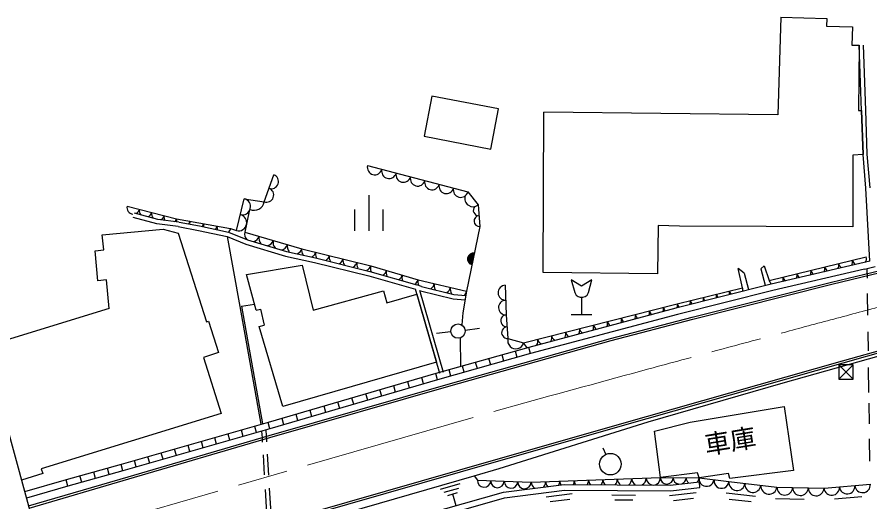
# Model space of a CAD drawing. Units: millimetres, scale not verified. Extents: x 40000 to 680000, y 20000 to 380000.
# Drawn here: x 70155 to 129551, y 263601 to 297359 of the extents above; entities that cross this region are included whole.
import ezdxf
from ezdxf.enums import TextEntityAlignment as Align

# ---------------------------------------------------------------- set-up
doc = ezdxf.new("R2010")
doc.units = ezdxf.units.MM
doc.header["$LTSCALE"] = 1000
doc.linetypes.add('CHAIN', pattern=[18.5, 12, -1.5, 3.5, -1.5])
for name, color, linetype, lineweight in [('M-BGD', 7, 'Continuous', 25), ('M-BMK', 2, 'CHAIN', 13), ('M-BMK-SRVR', 3, 'Continuous', 25)]:
    doc.layers.add(name, color=color, linetype=linetype, lineweight=lineweight)
doc.styles.add('ＭＳ ゴシック', font='')
doc.styles.get('ＭＳ ゴシック').set_extended_font_data('MS Gothic')

msp = doc.modelspace()

# ---------------------------------------------------------------- linework, layer by layer
at = {"layer": 'M-BGD'}
for p, q in [((123349, 297359), (123141, 290549)), ((123349, 297359), (126547, 297262)), ((126547, 297262), (126531, 296732)), ((126531, 296732), (128330, 296677)), ((128330, 296677), (128291, 295396)), ((128291, 295396), (128791, 295393)), ((128791, 295393), (128764, 290854)), ((128964, 290861), (128791, 295393)), ((129263, 290873), (129091, 295404)), ((99050, 291856), (98513, 289057)), ((103691, 290965), (99050, 291856)), ((103154, 288167), (103691, 290965)), ((106800, 279573), (106843, 290741)), ((123141, 290549), (106843, 290741)), ((128764, 290854), (128964, 290861)), ((128964, 290861), (129069, 287800)), ((129069, 287800), (128964, 290861)), ((129369, 287810), (129263, 290871)), ((98513, 289057), (103154, 288167)), ((129069, 287800), (128365, 287736)), ((128365, 287736), (128370, 282761)), ((129264, 285444), (129069, 287800)), ((129563, 285469), (129368, 287824)), ((94565, 287025), (101551, 285192)), ((87362, 284497), (88033, 286379)), ((101551, 285192), (102278, 284277)), ((129548, 280359), (129264, 285444)), ((85440, 282490), (85979, 284715)), ((85979, 284715), (87362, 284497)), ((94648, 284965), (94648, 282465)), ((77824, 284191), (81258, 283314)), ((93648, 283965), (93648, 282465)), ((95648, 282465), (95648, 283965)), ((102278, 284277), (102381, 282776)), ((79898, 282952), (78240, 283396)), ((79959, 283267), (78323, 283705)), ((86319, 283840), (86018, 282388)), ((81386, 282771), (79898, 282952)), ((81424, 283089), (79959, 283267)), ((81258, 283314), (85028, 282641)), ((81386, 282771), (82793, 282506)), ((81445, 283086), (82857, 282820)), ((82857, 282820), (84879, 282380)), ((102381, 282776), (101466, 278264)), ((114814, 282836), (114754, 279479)), ((116297, 282797), (114814, 282836)), ((128370, 282761), (116297, 282797)), ((76092, 282195), (80323, 282596)), ((76191, 281149), (76092, 282195)), ((80323, 282596), (81382, 282302)), ((81382, 282302), (83340, 276132)), ((82793, 282506), (84783, 282073)), ((82793, 282506), (84783, 282073)), ((84879, 282380), (86199, 281838)), ((85028, 282641), (85440, 282490)), ((86018, 282388), (89988, 281225)), ((84783, 282073), (86092, 281536)), ((84783, 282073), (85658, 277201)), ((86199, 281838), (88920, 281027)), ((75594, 281093), (76191, 281149)), ((75792, 279002), (75594, 281093)), ((86092, 281536), (88841, 280717)), ((88920, 281027), (90936, 280591)), ((89988, 281225), (94781, 280050)), ((126865, 278912), (135595, 281011)), ((88841, 280717), (90864, 280279)), ((90936, 280591), (94732, 279650)), ((122540, 279023), (129294, 280668)), ((129548, 280359), (122681, 278755)), ((126901, 278766), (135631, 280866)), ((86124, 279438), (90014, 280091)), ((90014, 280091), (90786, 276961)), ((90864, 280279), (94650, 279341)), ((94781, 280050), (98086, 279069)), ((120801, 279521), (120385, 279865)), ((120679, 278503), (120385, 279865)), ((122178, 280034), (121962, 279825)), ((121962, 279825), (122259, 278689)), ((122178, 280034), (122540, 279023)), ((129162, 279807), (122786, 278318)), ((129162, 279807), (129922, 279996)), ((129378, 279188), (129369, 279858)), ((86811, 276949), (86124, 279438)), ((94650, 279341), (97907, 278409)), ((94732, 279650), (97995, 278717)), ((114754, 279479), (106800, 279573)), ((120801, 279521), (121098, 278385)), ((76389, 279059), (75792, 279002)), ((76578, 277068), (76389, 279059)), ((98325, 278593), (97995, 278717)), ((98086, 279069), (101466, 278264)), ((98325, 278593), (100578, 278040)), ((104155, 278682), (104218, 276619)), ((108751, 279057), (108991, 278193)), ((109471, 278625), (108751, 279057)), ((110191, 279057), (109471, 278625)), ((109951, 278193), (110191, 279057)), ((122681, 278755), (116039, 277095)), ((117172, 276465), (126865, 278912)), ((117210, 276319), (126901, 278766)), ((90786, 276961), (95666, 278298)), ((95666, 278298), (95900, 277470)), ((95900, 277470), (97992, 278055)), ((99592, 272545), (97907, 278409)), ((97992, 278055), (99361, 273328)), ((99851, 272619), (98216, 278311)), ((98253, 278302), (100531, 277743)), ((100578, 278040), (101417, 277981)), ((101466, 278264), (101210, 276771)), ((108991, 278193), (109087, 278001)), ((109087, 278001), (109231, 277905)), ((109711, 277905), (109855, 278001)), ((109855, 278001), (109951, 278193)), ((116129, 277398), (120679, 278503)), ((122786, 278318), (116152, 276660)), ((129411, 276611), (129392, 278104)), ((100531, 277743), (101366, 277683)), ((105435, 274677), (116129, 277398)), ((109231, 277905), (109375, 277857)), ((109375, 277857), (109567, 277857)), ((109471, 277857), (109471, 276657)), ((109567, 277857), (109711, 277905)), ((76578, 277068), (67921, 274405)), ((85658, 277201), (87127, 269008)), ((85786, 277224), (87255, 269031)), ((85787, 277220), (86695, 277371)), ((86811, 276949), (87100, 277029)), ((87100, 277029), (87371, 275911)), ((116039, 277095), (105800, 274359)), ((101210, 276771), (101122, 275923)), ((104218, 276619), (104344, 274980)), ((116152, 276660), (105916, 273924)), ((108751, 276657), (110191, 276657)), ((111483, 274984), (117172, 276465)), ((111522, 274840), (117210, 276319)), ((138372, 276450), (127616, 273402)), ((138413, 276306), (127657, 273258)), ((83340, 276132), (83483, 276178)), ((83483, 276178), (84180, 274000)), ((87026, 275809), (87371, 275911)), ((88661, 270255), (87026, 275809)), ((101358, 275561), (102350, 275693)), ((100366, 275442), (99371, 275337)), ((101012, 275018), (101037, 273023)), ((123507, 271887), (136093, 275424)), ((129444, 274120), (129427, 275455)), ((100182, 271803), (111483, 274984)), ((100223, 271658), (111522, 274840)), ((104344, 274980), (105435, 274677)), ((84180, 274000), (83144, 273667)), ((105795, 274357), (99315, 272539)), ((105916, 273924), (99439, 272106)), ((104065, 273405), (103944, 273838)), ((104991, 273664), (104869, 274098)), ((105916, 273924), (105795, 274357)), ((83144, 273667), (84362, 269764)), ((99361, 273328), (88661, 270255)), ((102215, 272885), (102093, 273319)), ((103140, 273145), (103018, 273578)), ((127616, 273402), (113966, 269534)), ((127657, 273258), (114007, 269389)), ((100364, 272366), (100242, 272799)), ((101289, 272626), (101168, 273059)), ((128387, 273154), (127387, 273154)), ((127387, 273154), (127387, 272154)), ((128387, 273154), (127387, 272154)), ((127387, 273154), (128387, 272154)), ((128387, 272154), (128387, 273154)), ((129482, 271216), (129459, 272959)), ((99315, 272539), (87642, 269125)), ((99439, 272106), (87767, 268693)), ((98466, 271822), (98340, 272254)), ((99439, 272106), (99312, 272538)), ((99439, 272106), (99317, 272540)), ((127387, 272154), (128387, 272154)), ((87722, 268220), (100182, 271803)), ((87763, 268076), (100223, 271658)), ((96521, 271253), (96395, 271685)), ((97494, 271537), (97367, 271969)), ((114114, 269172), (123507, 271887)), ((94576, 270684), (94450, 271116)), ((95549, 270969), (95422, 271400)), ((91659, 269831), (91532, 270263)), ((92631, 270115), (92505, 270547)), ((93604, 270400), (93477, 270832)), ((129511, 269034), (129492, 270468)), ((84362, 269764), (71841, 265913)), ((89714, 269262), (89587, 269694)), ((90686, 269546), (90560, 269978)), ((117032, 269163), (123569, 270238)), ((123569, 270238), (124228, 265797)), ((87642, 269125), (77407, 266211)), ((87769, 268693), (87642, 269125)), ((87766, 268692), (87642, 269125)), ((88741, 268978), (88615, 269409)), ((113966, 269534), (103476, 266527)), ((114007, 269389), (103517, 266383)), ((103734, 265930), (114114, 269172)), ((114538, 268520), (117032, 269163)), ((87767, 268693), (77530, 265778)), ((85905, 268162), (85782, 268595)), ((86835, 268427), (86712, 268860)), ((87190, 268528), (87217, 268071)), ((87486, 268612), (87534, 267775)), ((114959, 265291), (114538, 268520)), ((77889, 265347), (87722, 268220)), ((77931, 265203), (87763, 268076)), ((84044, 267633), (83921, 268065)), ((84974, 267898), (84851, 268330)), ((87216, 268081), (87234, 267769)), ((129545, 266443), (129525, 267985)), ((82183, 267103), (82060, 267536)), ((83113, 267368), (82990, 267801)), ((110958, 267369), (111165, 266913)), ((79391, 266308), (79268, 266741)), ((80322, 266573), (80199, 267006)), ((81252, 266838), (81129, 267271)), ((87286, 266881), (87366, 265495)), ((87584, 266919), (87669, 265462)), ((77407, 266211), (73580, 265139)), ((77531, 265778), (77407, 266211)), ((77529, 265778), (77407, 266211)), ((78461, 266043), (78338, 266476)), ((103476, 266527), (90622, 262852)), ((103517, 266383), (90663, 262708)), ((71951, 265589), (70460, 265121)), ((71841, 265913), (71951, 265589)), ((77530, 265778), (73701, 264706)), ((75615, 265242), (75494, 265675)), ((76572, 265510), (76450, 265943)), ((101992, 265429), (103734, 265930)), ((117531, 265633), (114959, 265291)), ((117647, 265277), (117531, 265633)), ((119693, 265579), (117647, 265277)), ((119798, 265236), (119693, 265579)), ((124228, 265797), (119798, 265236)), ((73577, 265138), (70683, 264305)), ((70952, 263320), (77889, 265347)), ((70992, 263175), (77931, 265203)), ((73701, 264706), (73580, 265139)), ((74658, 264974), (74537, 265407)), ((90893, 262227), (101992, 265429)), ((101992, 265429), (102211, 265112)), ((102211, 265112), (105959, 264974)), ((105959, 264974), (114959, 265291)), ((114959, 265291), (117647, 265277)), ((115639, 264771), (117672, 264994)), ((117647, 265277), (119735, 265014)), ((117716, 264596), (117672, 264994)), ((119735, 265014), (123076, 264635)), ((73701, 264706), (70802, 263871)), ((87426, 264470), (87522, 262808)), ((87721, 264559), (87823, 262808)), ((99655, 264501), (101015, 264891)), ((99905, 264281), (100925, 264571)), ((104026, 264284), (108260, 264815)), ((104106, 263891), (108284, 264415)), ((108260, 264815), (115639, 264771)), ((108284, 264415), (115659, 264371)), ((115659, 264371), (117716, 264596)), ((123076, 264635), (126352, 264559)), ((126352, 264559), (129579, 264832)), ((97233, 262347), (104026, 264284)), ((97377, 261972), (104106, 263891)), ((100155, 264051), (100825, 264251)), ((100725, 263341), (100495, 264151)), ((107008, 263952), (108815, 264179)), ((107277, 263624), (108640, 263792)), ((111569, 264090), (113233, 264076)), ((111776, 263755), (113029, 263753)), ((115582, 264056), (117451, 264268)), ((115860, 263710), (117258, 263872)), ((119531, 264234), (121581, 264001)), ((119739, 263802), (121281, 263623)), ((122985, 263837), (124970, 263794)), ((127088, 263822), (128982, 263979))]:
    msp.add_line(p, q, dxfattribs=at)
for centre, radius in [((100863, 275495), 500), ((111475, 266231), 750)]:
    msp.add_circle(centre, radius, dxfattribs=at)
for centre, radius, start, end in [((95064, 286894), 516, 165.2913, 345.2913), ((87865, 285908), 499, 250.37798, 70.37798), ((96062, 286632), 516, 165.2913, 345.2913), ((97060, 286370), 516, 165.2913, 345.2913), ((98058, 286108), 516, 165.2913, 345.2913), ((99056, 285846), 516, 165.2913, 345.2913), ((100054, 285584), 516, 165.2913, 345.2913), ((87530, 284968), 499, 250.37798, 70.37798), ((101052, 285322), 516, 165.2913, 345.2913), ((85844, 284159), 572, 256.40212, 76.40212), ((101914, 284734), 584, 162.92467, 308.4738), ((78253, 284081), 443, 165.68369, 265.76736), ((78253, 284081), 443, 299.20528, 345.68369), ((79111, 283862), 443, 165.68369, 215.29006), ((86670, 284606), 700, 245.79459, 351.06956), ((102303, 283902), 376, 136.17278, 273.94825), ((79111, 283862), 443, 295.0665, 345.68369), ((79970, 283643), 443, 165.68369, 217.33067), ((79970, 283643), 443, 300.08046, 345.68369), ((80829, 283424), 443, 165.68369, 209.35364), ((85575, 283046), 572, 256.40212, 76.40212), ((102355, 283151), 376, 93.94825, 273.94825), ((80829, 283424), 443, 315.62073, 345.68369), ((81729, 283230), 479, 169.87566, 193.86549), ((81729, 283230), 479, 325.37464, 349.87566), ((82672, 283062), 479, 169.87566, 186.1011), ((82672, 283062), 479, 327.47596, 349.87566), ((83614, 282893), 479, 169.87566, 193.50243), ((83614, 282893), 479, 323.00715, 349.87566), ((84557, 282725), 479, 169.87566, 200.94021), ((84557, 282725), 479, 312.72431, 349.87566), ((86514, 282243), 517, 163.66825, 225.23059), ((86514, 282243), 517, 282.97634, 343.66825), ((87507, 281952), 517, 163.66825, 225.21319), ((87507, 281952), 517, 281.62729, 343.66825), ((88499, 281661), 517, 163.66825, 224.78095), ((88499, 281661), 517, 275.075, 343.66825), ((89492, 281370), 517, 163.66825, 220.5987), ((89492, 281370), 517, 289.00134, 343.66825), ((90467, 281108), 494, 166.2275, 217.68506), ((90467, 281108), 494, 299.98761, 346.2275), ((91426, 280873), 494, 166.2275, 210.76775), ((91426, 280873), 494, 300.14656, 346.2275), ((92384, 280638), 494, 166.2275, 215.37158), ((92384, 280638), 494, 297.4801, 346.2275), ((93343, 280403), 494, 166.2275, 217.61855), ((101924, 280520), 400, 78.53497, 258.53497), ((101924, 280520), 400, 78.53497, 258.53497), ((101924, 280520), 350, 78.53497, 258.53497), ((101924, 280520), 300, 78.53497, 258.53497), ((101924, 280520), 250, 78.53497, 258.53497), ((101924, 280520), 200, 78.53497, 258.53497), ((101924, 280520), 150, 78.53497, 258.53497), ((101924, 280520), 100, 78.53497, 258.53497), ((101924, 280520), 50, 78.53497, 258.53497), ((127847, 280315), 496, 331.89814, 13.6884), ((128811, 280550), 496, 193.6884, 235.56298), ((128811, 280550), 496, 327.32287, 13.6884), ((93343, 280403), 494, 299.13492, 346.2275), ((94301, 280168), 494, 166.2275, 213.2169), ((94301, 280168), 494, 296.87425, 346.2275), ((95332, 279887), 575, 163.46819, 204.20658), ((125917, 279845), 496, 332.18946, 13.6884), ((126882, 280080), 496, 193.6884, 233.62449), ((126882, 280080), 496, 331.49054, 13.6884), ((127847, 280315), 496, 193.6884, 235.18114), ((95332, 279887), 575, 301.92104, 343.46819), ((96434, 279560), 575, 163.46819, 204.10068), ((96434, 279560), 575, 305.99477, 343.46819), ((97536, 279233), 575, 163.46819, 204.04578), ((123023, 279140), 496, 336.37698, 13.6884), ((123987, 279375), 496, 193.6884, 229.66144), ((123987, 279375), 496, 338.30784, 13.6884), ((124952, 279610), 496, 193.6884, 231.82975), ((124952, 279610), 496, 334.43564, 13.6884), ((125917, 279845), 496, 193.6884, 232.90919), ((97536, 279233), 575, 306.16488, 343.46819), ((98650, 278935), 579, 166.60981, 203.99411), ((98650, 278935), 579, 302.89876, 346.60981), ((99776, 278667), 579, 166.60981, 208.19812), ((104171, 278166), 516, 91.75345, 271.75345), ((123023, 279140), 496, 193.6884, 226.57784), ((99776, 278667), 579, 301.83618, 346.60981), ((100903, 278399), 579, 166.60981, 212.12188), ((100903, 278399), 579, 315.27024, 346.60981), ((119314, 278171), 468, 193.64509, 223.08242), ((118404, 277950), 468, 346.15005, 13.64509), ((119314, 278171), 468, 344.55718, 13.64509), ((120224, 278392), 468, 193.64509, 222.45794), ((120224, 278392), 468, 345.72487, 13.64509), ((104203, 277134), 516, 91.75345, 271.75345), ((115643, 277274), 502, 344.64249, 14.27829), ((116584, 277509), 468, 193.64509, 227.52863), ((116584, 277509), 468, 338.99653, 13.64509), ((117494, 277729), 468, 193.64509, 225.18491), ((117494, 277729), 468, 339.9395, 13.64509), ((118404, 277950), 468, 193.64509, 222.5051), ((113698, 276780), 502, 340.95184, 14.27829), ((114671, 277027), 502, 194.27829, 230.51015), ((114671, 277027), 502, 342.47045, 14.27829), ((115643, 277274), 502, 194.27829, 226.23169), ((104250, 276209), 411, 94.40319, 274.40319), ((111754, 276285), 502, 338.44214, 14.27829), ((112726, 276532), 502, 194.27829, 230.92231), ((112726, 276532), 502, 335.24655, 14.27829), ((113698, 276780), 502, 194.27829, 225.52051), ((104313, 275390), 411, 94.40319, 274.40319), ((108838, 275543), 502, 330.35827, 14.27829), ((109810, 275790), 502, 194.27829, 237.95483), ((109810, 275790), 502, 333.34659, 14.27829), ((110782, 276037), 502, 194.27829, 233.39991), ((110782, 276037), 502, 333.83483, 14.27829), ((111754, 276285), 502, 194.27829, 234.60338), ((106894, 275048), 502, 328.48721, 14.27829), ((107866, 275295), 502, 194.27829, 234.82971), ((107866, 275295), 502, 335.10129, 14.27829), ((108838, 275543), 502, 194.27829, 238.90299), ((104890, 274829), 566, 164.44268, 344.44268), ((105922, 274800), 502, 194.27829, 243.01382), ((105922, 274800), 502, 326.01938, 14.27829), ((106894, 275048), 502, 194.27829, 238.17662), ((102679, 265094), 469, 177.89376, 357.89376), ((103616, 265060), 469, 177.89376, 357.89376), ((104554, 265025), 469, 177.89376, 357.89376), ((105491, 264991), 469, 177.89376, 357.89376), ((106459, 264991), 500, 182.02179, 237.40326), ((106459, 264991), 500, 317.94629, 2.02179), ((107459, 265027), 500, 182.02179, 223.23142), ((107459, 265027), 500, 328.75027, 2.02179), ((108459, 265062), 500, 182.02179, 211.65029), ((108459, 265062), 500, 329.36472, 2.02179), ((109459, 265097), 500, 182.02179, 212.54598), ((109459, 265097), 500, 324.01726, 2.02179), ((110459, 265133), 500, 182.02179, 218.86166), ((110459, 265133), 500, 318.22394, 2.02179), ((111459, 265168), 500, 182.02179, 226.78924), ((111459, 265168), 500, 313.01223, 2.02179), ((112459, 265203), 500, 182.02179, 232.68679), ((112459, 265203), 500, 306.24047, 2.02179), ((113459, 265239), 500, 182.02179, 238.7616), ((113459, 265239), 500, 297.18948, 2.02179), ((114459, 265274), 500, 182.02179, 2.02179), ((115407, 265289), 448, 179.68374, 359.68374), ((116303, 265284), 448, 179.68374, 255.09717), ((116303, 265284), 448, 290.11867, 359.68374), ((117199, 265279), 448, 179.68374, 231.26777), ((117199, 265279), 448, 319.20419, 359.68374), ((118169, 265211), 526, 172.82082, 352.82082), ((119213, 265079), 526, 172.82082, 352.82082), ((120292, 264950), 560, 173.52626, 353.52626), ((121405, 264824), 560, 173.52626, 353.52626), ((122519, 264698), 560, 173.52626, 353.52626), ((123622, 264622), 546, 178.68378, 358.68378), ((124714, 264597), 546, 178.68378, 358.68378), ((125806, 264572), 546, 178.68378, 358.68378), ((126890, 264605), 540, 184.8267, 4.8267), ((127966, 264696), 540, 184.8267, 4.8267), ((129041, 264786), 540, 184.8267, 4.8267)]:
    msp.add_arc(centre, radius, start, end, dxfattribs=at)
at = {"layer": 'M-BMK'}
msp.add_line((72612, 261032), (105521, 270509), dxfattribs=at)
msp.add_open_spline([(105521, 270509), (111660, 272185), (117800, 273860), (123947, 275509), (128645, 276770), (133349, 278014), (138060, 279226), (138846, 279427), (139631, 279628), (140417, 279828), (141203, 280028), (141989, 280227), (142775, 280425), (143561, 280623), (144348, 280820), (145135, 281016), (147595, 281627), (150057, 282227), (152522, 282816), (154987, 283406), (157455, 283984), (159925, 284552), (162371, 285114), (164819, 285667), (167268, 286220)], degree=3, knots=[0, 0, 0, 0, 1, 1, 1, 2, 2, 2, 3, 3, 3, 4, 4, 4, 5, 5, 5, 6, 6, 6, 7, 7, 7, 8, 8, 8, 8], dxfattribs=at)
at = {"layer": 'M-BMK-SRVR'}
msp.add_line((65019, 285021), (71392, 261713), dxfattribs=at)

# ---------------------------------------------------------------- texts
at = {"layer": 'M-BGD', "style": 'ＭＳ ゴシック'}
msp.add_text('車庫', height=1320, rotation=9.166, dxfattribs=at).set_placement((118204, 266511), align=Align.BOTTOM_LEFT)

doc.saveas('drawing.dxf')
